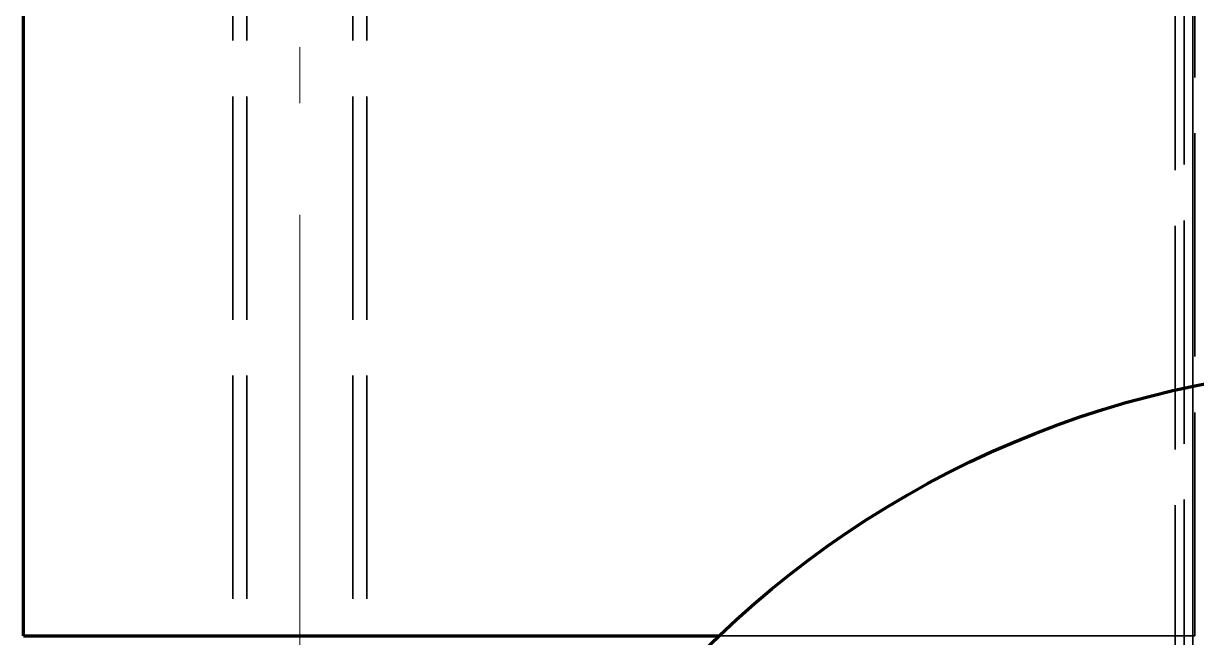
# Model space of a CAD drawing. Header units: millimetres. Extents: x 0 to 2382, y 0 to 420.
# Drawn here: x 282.96 to 303.98, y 243.63 to 254.63 of the extents above; entities that cross this region are included whole.
import ezdxf

# ---------------------------------------------------------------- set-up
doc = ezdxf.new("R2010")
doc.units = ezdxf.units.MM
doc.linetypes.add('IRAM-E-TRAZOS', pattern=[5, 4, -1])
doc.linetypes.add('IRAM-F-TRAZO-PUNTO', pattern=[20, 15, -2, 1, -2])
for name, color, linetype, lineweight in [('01-VISIBLE', 7, 'CONTINUOUS', 70), ('02-OCULTA', 4, 'IRAM-E-TRAZOS', 35), ('03-EJE', 1, 'IRAM-F-TRAZO-PUNTO', 18)]:
    doc.layers.add(name, color=color, linetype=linetype, lineweight=lineweight)

msp = doc.modelspace()

# ---------------------------------------------------------------- linework, layer by layer
at = {"layer": '01-VISIBLE'}
msp.add_line((282.959, 243.66), (282.959, 264.34), dxfattribs=at)
msp.add_lwpolyline([(282.959, 243.66), (283.009, 243.66), (283.059, 243.66), (283.109, 243.66), (283.159, 243.66), (283.209, 243.66), (283.259, 243.66), (283.309, 243.66), (283.359, 243.66), (283.409, 243.66), (283.459, 243.66), (283.509, 243.66), (283.559, 243.66), (283.609, 243.66), (283.659, 243.66), (283.709, 243.66), (283.76, 243.66), (283.81, 243.66), (283.86, 243.66), (283.91, 243.66), (283.96, 243.66), (284.01, 243.66), (284.06, 243.66), (284.11, 243.66), (284.16, 243.66), (284.21, 243.66), (284.26, 243.66), (284.31, 243.66), (284.36, 243.66), (284.41, 243.66), (284.46, 243.66), (284.51, 243.66), (284.56, 243.66), (284.61, 243.66), (284.66, 243.66), (284.71, 243.66), (284.76, 243.66), (284.81, 243.66), (284.86, 243.66), (284.91, 243.66), (284.96, 243.66), (285.01, 243.66), (285.06, 243.66), (285.11, 243.66), (285.16, 243.66), (285.211, 243.66), (285.261, 243.66), (285.311, 243.66), (285.361, 243.66), (285.411, 243.66), (285.461, 243.66), (285.511, 243.66), (285.561, 243.66), (285.611, 243.66), (285.661, 243.66), (285.711, 243.66), (285.761, 243.66), (285.811, 243.66), (285.861, 243.66), (285.911, 243.66), (285.961, 243.66), (286.011, 243.66), (286.061, 243.66), (286.111, 243.66), (286.161, 243.66), (286.211, 243.66), (286.261, 243.66), (286.311, 243.66), (286.361, 243.66), (286.411, 243.66), (286.461, 243.66), (286.511, 243.66), (286.561, 243.66), (286.611, 243.66), (286.662, 243.66), (286.712, 243.66), (286.762, 243.66), (286.812, 243.66), (286.862, 243.66), (286.912, 243.66), (286.962, 243.66), (287.012, 243.66), (287.062, 243.66), (287.112, 243.66), (287.162, 243.66), (287.212, 243.66), (287.262, 243.66), (287.312, 243.66), (287.362, 243.66), (287.412, 243.66), (287.462, 243.66), (287.512, 243.66), (287.562, 243.66), (287.612, 243.66), (287.662, 243.66), (287.712, 243.66), (287.762, 243.66), (287.812, 243.66), (287.862, 243.66), (287.912, 243.66), (287.962, 243.66), (288.012, 243.66), (288.063, 243.66), (288.113, 243.66), (288.163, 243.66), (288.213, 243.66), (288.263, 243.66), (288.313, 243.66), (288.363, 243.66), (288.413, 243.66), (288.463, 243.66), (288.513, 243.66), (288.563, 243.66), (288.613, 243.66), (288.663, 243.66), (288.713, 243.66), (288.763, 243.66), (288.813, 243.66), (288.863, 243.66), (288.913, 243.66), (288.963, 243.66), (289.013, 243.66), (289.063, 243.66), (289.113, 243.66), (289.163, 243.66), (289.213, 243.66), (289.263, 243.66), (289.313, 243.66), (289.363, 243.66), (289.413, 243.66), (289.463, 243.66), (289.514, 243.66), (289.564, 243.66), (289.614, 243.66), (289.664, 243.66), (289.714, 243.66), (289.764, 243.66), (289.814, 243.66), (289.864, 243.66), (289.914, 243.66), (289.964, 243.66), (290.014, 243.66), (290.064, 243.66), (290.114, 243.66), (290.164, 243.66), (290.214, 243.66), (290.264, 243.66), (290.314, 243.66), (290.364, 243.66), (290.414, 243.66), (290.464, 243.66), (290.514, 243.66), (290.564, 243.66), (290.614, 243.66), (290.664, 243.66), (290.714, 243.66), (290.764, 243.66), (290.814, 243.66), (290.864, 243.66), (290.914, 243.66), (290.965, 243.66), (291.015, 243.66), (291.065, 243.66), (291.115, 243.66), (291.165, 243.66), (291.215, 243.66), (291.265, 243.66), (291.315, 243.66), (291.365, 243.66), (291.415, 243.66), (291.465, 243.66), (291.515, 243.66), (291.565, 243.66), (291.615, 243.66), (291.665, 243.66), (291.715, 243.66), (291.765, 243.66), (291.815, 243.66), (291.865, 243.66), (291.915, 243.66), (291.965, 243.66), (292.015, 243.66), (292.065, 243.66), (292.115, 243.66), (292.165, 243.66), (292.215, 243.66), (292.265, 243.66), (292.315, 243.66), (292.365, 243.66), (292.416, 243.66), (292.466, 243.66), (292.516, 243.66), (292.566, 243.66), (292.616, 243.66), (292.666, 243.66), (292.716, 243.66), (292.766, 243.66), (292.816, 243.66), (292.866, 243.66), (292.916, 243.66), (292.966, 243.66), (293.016, 243.66), (293.066, 243.66), (293.116, 243.66), (293.166, 243.66), (293.216, 243.66), (293.266, 243.66), (293.316, 243.66), (293.366, 243.66), (293.416, 243.66), (293.466, 243.66), (293.516, 243.66), (293.566, 243.66), (293.616, 243.66), (293.666, 243.66), (293.716, 243.66), (293.766, 243.66), (293.816, 243.66), (293.867, 243.66), (293.917, 243.66), (293.967, 243.66), (294.017, 243.66), (294.067, 243.66), (294.117, 243.66), (294.167, 243.66), (294.217, 243.66), (294.267, 243.66), (294.317, 243.66), (294.367, 243.66), (294.417, 243.66), (294.467, 243.66), (294.517, 243.66), (294.567, 243.66), (294.617, 243.66), (294.667, 243.66), (294.717, 243.66), (294.767, 243.66), (294.817, 243.66), (294.867, 243.66), (294.917, 243.66), (294.967, 243.66), (295.017, 243.66), (295.067, 243.66), (295.117, 243.66), (295.167, 243.66), (295.217, 243.66), (295.268, 243.66), (295.318, 243.66), (295.368, 243.66), (295.418, 243.66)], dxfattribs=at)
msp.add_circle((307.5, 231), 17.5, dxfattribs=at)
at = {"layer": '02-OCULTA'}
for p, q in [((286.712, 219.32), (286.712, 303.267)), ((286.962, 219.32), (286.962, 303.267)), ((288.862, 219.32), (288.862, 303.267)), ((289.112, 219.32), (289.112, 303.267)), ((303.592, 227), (303.592, 291)), ((303.752, 227.1), (303.752, 290.9)), ((303.752, 227.1), (303.752, 290.9)), ((303.912, 227), (303.912, 290.9)), ((282.959, 243.66), (282.959, 264.34)), ((282.968, 243.66), (282.968, 264.34)), ((282.968, 243.66), (282.968, 264.34)), ((303.912, 243.66), (303.912, 264.34)), ((303.942, 243.66), (303.942, 264.34)), ((282.968, 243.66), (282.959, 243.66)), ((282.968, 243.66), (282.959, 243.66))]:
    msp.add_line(p, q, dxfattribs=at)
for points in [[(303.942, 243.66), (303.89, 243.66), (303.838, 243.66), (303.785, 243.66), (303.733, 243.66), (303.68, 243.66), (303.628, 243.66), (303.575, 243.66), (303.523, 243.66), (303.47, 243.66), (303.418, 243.66), (303.365, 243.66), (303.313, 243.66), (303.261, 243.66), (303.208, 243.66), (303.156, 243.66), (303.103, 243.66), (303.051, 243.66), (302.998, 243.66), (302.946, 243.66), (302.893, 243.66), (302.841, 243.66), (302.788, 243.66), (302.736, 243.66), (302.683, 243.66), (302.631, 243.66), (302.579, 243.66), (302.526, 243.66), (302.474, 243.66), (302.421, 243.66), (302.369, 243.66), (302.316, 243.66), (302.264, 243.66), (302.211, 243.66), (302.159, 243.66), (302.106, 243.66), (302.054, 243.66), (302.002, 243.66), (301.949, 243.66), (301.897, 243.66), (301.844, 243.66), (301.792, 243.66), (301.739, 243.66), (301.687, 243.66), (301.634, 243.66), (301.582, 243.66), (301.529, 243.66), (301.477, 243.66), (301.424, 243.66), (301.372, 243.66), (301.32, 243.66), (301.267, 243.66), (301.215, 243.66), (301.162, 243.66), (301.11, 243.66), (301.057, 243.66), (301.005, 243.66), (300.952, 243.66), (300.9, 243.66), (300.847, 243.66), (300.795, 243.66), (300.743, 243.66), (300.69, 243.66), (300.638, 243.66), (300.585, 243.66), (300.533, 243.66), (300.48, 243.66), (300.428, 243.66), (300.375, 243.66), (300.323, 243.66), (300.27, 243.66), (300.218, 243.66), (300.165, 243.66), (300.113, 243.66), (300.061, 243.66), (300.008, 243.66), (299.956, 243.66), (299.903, 243.66), (299.851, 243.66), (299.798, 243.66), (299.746, 243.66), (299.693, 243.66), (299.641, 243.66), (299.588, 243.66), (299.536, 243.66), (299.483, 243.66), (299.431, 243.66), (299.379, 243.66), (299.326, 243.66), (299.274, 243.66), (299.221, 243.66), (299.169, 243.66), (299.116, 243.66), (299.064, 243.66), (299.011, 243.66), (298.959, 243.66), (298.906, 243.66), (298.854, 243.66), (298.802, 243.66), (298.749, 243.66), (298.697, 243.66), (298.644, 243.66), (298.592, 243.66), (298.539, 243.66), (298.487, 243.66), (298.434, 243.66), (298.382, 243.66), (298.329, 243.66), (298.277, 243.66), (298.224, 243.66), (298.172, 243.66), (298.12, 243.66), (298.067, 243.66), (298.015, 243.66), (297.962, 243.66), (297.91, 243.66), (297.857, 243.66), (297.805, 243.66), (297.752, 243.66), (297.7, 243.66), (297.647, 243.66), (297.595, 243.66), (297.543, 243.66), (297.49, 243.66), (297.438, 243.66), (297.385, 243.66), (297.333, 243.66), (297.28, 243.66), (297.228, 243.66), (297.175, 243.66), (297.123, 243.66), (297.07, 243.66), (297.018, 243.66), (296.965, 243.66), (296.913, 243.66), (296.861, 243.66), (296.808, 243.66), (296.756, 243.66), (296.703, 243.66), (296.651, 243.66), (296.598, 243.66), (296.546, 243.66), (296.493, 243.66), (296.441, 243.66), (296.388, 243.66), (296.336, 243.66), (296.284, 243.66), (296.231, 243.66), (296.179, 243.66), (296.126, 243.66), (296.074, 243.66), (296.021, 243.66), (295.969, 243.66), (295.916, 243.66), (295.864, 243.66), (295.811, 243.66), (295.759, 243.66), (295.706, 243.66), (295.654, 243.66), (295.602, 243.66), (295.549, 243.66), (295.497, 243.66), (295.444, 243.66), (295.392, 243.66), (295.339, 243.66), (295.287, 243.66), (295.234, 243.66), (295.182, 243.66), (295.129, 243.66), (295.077, 243.66), (295.024, 243.66), (294.972, 243.66), (294.92, 243.66), (294.867, 243.66), (294.815, 243.66), (294.762, 243.66), (294.71, 243.66), (294.657, 243.66), (294.605, 243.66), (294.552, 243.66), (294.5, 243.66), (294.447, 243.66), (294.395, 243.66), (294.343, 243.66), (294.29, 243.66), (294.238, 243.66), (294.185, 243.66), (294.133, 243.66), (294.08, 243.66), (294.028, 243.66), (293.975, 243.66), (293.923, 243.66), (293.87, 243.66), (293.818, 243.66), (293.765, 243.66), (293.713, 243.66), (293.661, 243.66), (293.608, 243.66), (293.556, 243.66), (293.503, 243.66), (293.451, 243.66), (293.398, 243.66), (293.346, 243.66), (293.293, 243.66), (293.241, 243.66), (293.188, 243.66), (293.136, 243.66), (293.084, 243.66), (293.031, 243.66), (292.979, 243.66), (292.926, 243.66), (292.874, 243.66), (292.821, 243.66), (292.769, 243.66), (292.716, 243.66), (292.664, 243.66), (292.611, 243.66), (292.559, 243.66), (292.506, 243.66), (292.454, 243.66), (292.402, 243.66), (292.349, 243.66), (292.297, 243.66), (292.244, 243.66), (292.192, 243.66), (292.139, 243.66), (292.087, 243.66), (292.034, 243.66), (291.982, 243.66), (291.929, 243.66), (291.877, 243.66), (291.825, 243.66), (291.772, 243.66), (291.72, 243.66), (291.667, 243.66), (291.615, 243.66), (291.562, 243.66), (291.51, 243.66), (291.457, 243.66), (291.405, 243.66), (291.352, 243.66), (291.3, 243.66), (291.247, 243.66), (291.195, 243.66), (291.143, 243.66), (291.09, 243.66), (291.038, 243.66), (290.985, 243.66), (290.933, 243.66), (290.88, 243.66), (290.828, 243.66), (290.775, 243.66), (290.723, 243.66), (290.67, 243.66), (290.618, 243.66), (290.565, 243.66), (290.513, 243.66), (290.461, 243.66), (290.408, 243.66), (290.356, 243.66), (290.303, 243.66), (290.251, 243.66), (290.198, 243.66), (290.146, 243.66), (290.093, 243.66), (290.041, 243.66), (289.988, 243.66), (289.936, 243.66), (289.884, 243.66), (289.831, 243.66), (289.779, 243.66), (289.726, 243.66), (289.674, 243.66), (289.621, 243.66), (289.569, 243.66), (289.516, 243.66), (289.464, 243.66), (289.411, 243.66), (289.359, 243.66), (289.306, 243.66), (289.254, 243.66), (289.202, 243.66), (289.149, 243.66), (289.097, 243.66), (289.044, 243.66), (288.992, 243.66), (288.939, 243.66), (288.887, 243.66), (288.834, 243.66), (288.782, 243.66), (288.729, 243.66), (288.677, 243.66), (288.625, 243.66), (288.572, 243.66), (288.52, 243.66), (288.467, 243.66), (288.415, 243.66), (288.362, 243.66), (288.31, 243.66), (288.257, 243.66), (288.205, 243.66), (288.152, 243.66), (288.1, 243.66), (288.047, 243.66), (287.995, 243.66), (287.943, 243.66), (287.89, 243.66), (287.838, 243.66), (287.785, 243.66), (287.733, 243.66), (287.68, 243.66), (287.628, 243.66), (287.575, 243.66), (287.523, 243.66), (287.47, 243.66), (287.418, 243.66), (287.366, 243.66), (287.313, 243.66), (287.261, 243.66), (287.208, 243.66), (287.156, 243.66), (287.103, 243.66), (287.051, 243.66), (286.998, 243.66), (286.946, 243.66), (286.893, 243.66), (286.841, 243.66), (286.788, 243.66), (286.736, 243.66), (286.684, 243.66), (286.631, 243.66), (286.579, 243.66), (286.526, 243.66), (286.474, 243.66), (286.421, 243.66), (286.369, 243.66), (286.316, 243.66), (286.264, 243.66), (286.211, 243.66), (286.159, 243.66), (286.106, 243.66), (286.054, 243.66), (286.002, 243.66), (285.949, 243.66), (285.897, 243.66), (285.844, 243.66), (285.792, 243.66), (285.739, 243.66), (285.687, 243.66), (285.634, 243.66), (285.582, 243.66), (285.529, 243.66), (285.477, 243.66), (285.425, 243.66), (285.372, 243.66), (285.32, 243.66), (285.267, 243.66), (285.215, 243.66), (285.162, 243.66), (285.11, 243.66), (285.057, 243.66), (285.005, 243.66), (284.952, 243.66), (284.9, 243.66), (284.847, 243.66), (284.795, 243.66), (284.743, 243.66), (284.69, 243.66), (284.638, 243.66), (284.585, 243.66), (284.533, 243.66), (284.48, 243.66), (284.428, 243.66), (284.375, 243.66), (284.323, 243.66), (284.27, 243.66), (284.218, 243.66), (284.166, 243.66), (284.113, 243.66), (284.061, 243.66), (284.008, 243.66), (283.956, 243.66), (283.903, 243.66), (283.851, 243.66), (283.798, 243.66), (283.746, 243.66), (283.693, 243.66), (283.641, 243.66), (283.588, 243.66), (283.536, 243.66), (283.484, 243.66), (283.431, 243.66), (283.379, 243.66), (283.326, 243.66), (283.274, 243.66), (283.221, 243.66), (283.169, 243.66), (283.116, 243.66), (283.064, 243.66), (283.011, 243.66), (282.959, 243.66)], [(282.968, 243.66), (283.021, 243.66), (283.073, 243.66), (283.125, 243.66), (283.178, 243.66), (283.23, 243.66), (283.282, 243.66), (283.335, 243.66), (283.387, 243.66), (283.439, 243.66), (283.492, 243.66), (283.544, 243.66), (283.597, 243.66), (283.649, 243.66), (283.701, 243.66), (283.754, 243.66), (283.806, 243.66), (283.858, 243.66), (283.911, 243.66), (283.963, 243.66), (284.015, 243.66), (284.068, 243.66), (284.12, 243.66), (284.173, 243.66), (284.225, 243.66), (284.277, 243.66), (284.33, 243.66), (284.382, 243.66), (284.434, 243.66), (284.487, 243.66), (284.539, 243.66), (284.591, 243.66), (284.644, 243.66), (284.696, 243.66), (284.748, 243.66), (284.801, 243.66), (284.853, 243.66), (284.906, 243.66), (284.958, 243.66), (285.01, 243.66), (285.063, 243.66), (285.115, 243.66), (285.167, 243.66), (285.22, 243.66), (285.272, 243.66), (285.324, 243.66), (285.377, 243.66), (285.429, 243.66), (285.482, 243.66), (285.534, 243.66), (285.586, 243.66), (285.639, 243.66), (285.691, 243.66), (285.743, 243.66), (285.796, 243.66), (285.848, 243.66), (285.9, 243.66), (285.953, 243.66), (286.005, 243.66), (286.058, 243.66), (286.11, 243.66), (286.162, 243.66), (286.215, 243.66), (286.267, 243.66), (286.319, 243.66), (286.372, 243.66), (286.424, 243.66), (286.476, 243.66), (286.529, 243.66), (286.581, 243.66), (286.633, 243.66), (286.686, 243.66), (286.738, 243.66), (286.791, 243.66), (286.843, 243.66), (286.895, 243.66), (286.948, 243.66), (287, 243.66), (287.052, 243.66), (287.105, 243.66), (287.157, 243.66), (287.209, 243.66), (287.262, 243.66), (287.314, 243.66), (287.367, 243.66), (287.419, 243.66), (287.471, 243.66), (287.524, 243.66), (287.576, 243.66), (287.628, 243.66), (287.681, 243.66), (287.733, 243.66), (287.785, 243.66), (287.838, 243.66), (287.89, 243.66), (287.942, 243.66), (287.995, 243.66), (288.047, 243.66), (288.1, 243.66), (288.152, 243.66), (288.204, 243.66), (288.257, 243.66), (288.309, 243.66), (288.361, 243.66), (288.414, 243.66), (288.466, 243.66), (288.518, 243.66), (288.571, 243.66), (288.623, 243.66), (288.676, 243.66), (288.728, 243.66), (288.78, 243.66), (288.833, 243.66), (288.885, 243.66), (288.937, 243.66), (288.99, 243.66), (289.042, 243.66), (289.094, 243.66), (289.147, 243.66), (289.199, 243.66), (289.252, 243.66), (289.304, 243.66), (289.356, 243.66), (289.409, 243.66), (289.461, 243.66), (289.513, 243.66), (289.566, 243.66), (289.618, 243.66), (289.67, 243.66), (289.723, 243.66), (289.775, 243.66), (289.827, 243.66), (289.88, 243.66), (289.932, 243.66), (289.985, 243.66), (290.037, 243.66), (290.089, 243.66), (290.142, 243.66), (290.194, 243.66), (290.246, 243.66), (290.299, 243.66), (290.351, 243.66), (290.403, 243.66), (290.456, 243.66), (290.508, 243.66), (290.561, 243.66), (290.613, 243.66), (290.665, 243.66), (290.718, 243.66), (290.77, 243.66), (290.822, 243.66), (290.875, 243.66), (290.927, 243.66), (290.979, 243.66), (291.032, 243.66), (291.084, 243.66), (291.136, 243.66), (291.189, 243.66), (291.241, 243.66), (291.294, 243.66), (291.346, 243.66), (291.398, 243.66), (291.451, 243.66), (291.503, 243.66), (291.555, 243.66), (291.608, 243.66), (291.66, 243.66), (291.712, 243.66), (291.765, 243.66), (291.817, 243.66), (291.87, 243.66), (291.922, 243.66), (291.974, 243.66), (292.027, 243.66), (292.079, 243.66), (292.131, 243.66), (292.184, 243.66), (292.236, 243.66), (292.288, 243.66), (292.341, 243.66), (292.393, 243.66), (292.446, 243.66), (292.498, 243.66), (292.55, 243.66), (292.603, 243.66), (292.655, 243.66), (292.707, 243.66), (292.76, 243.66), (292.812, 243.66), (292.864, 243.66), (292.917, 243.66), (292.969, 243.66), (293.021, 243.66), (293.074, 243.66), (293.126, 243.66), (293.179, 243.66), (293.231, 243.66), (293.283, 243.66), (293.336, 243.66), (293.388, 243.66), (293.44, 243.66), (293.493, 243.66), (293.545, 243.66), (293.597, 243.66), (293.65, 243.66), (293.702, 243.66), (293.755, 243.66), (293.807, 243.66), (293.859, 243.66), (293.912, 243.66), (293.964, 243.66), (294.016, 243.66), (294.069, 243.66), (294.121, 243.66), (294.173, 243.66), (294.226, 243.66), (294.278, 243.66), (294.33, 243.66), (294.383, 243.66), (294.435, 243.66), (294.488, 243.66), (294.54, 243.66), (294.592, 243.66), (294.645, 243.66), (294.697, 243.66), (294.749, 243.66), (294.802, 243.66), (294.854, 243.66), (294.906, 243.66), (294.959, 243.66), (295.011, 243.66), (295.064, 243.66), (295.116, 243.66), (295.168, 243.66), (295.221, 243.66), (295.273, 243.66), (295.325, 243.66), (295.378, 243.66), (295.43, 243.66), (295.482, 243.66), (295.535, 243.66), (295.587, 243.66), (295.64, 243.66), (295.692, 243.66), (295.744, 243.66), (295.797, 243.66), (295.849, 243.66), (295.901, 243.66), (295.954, 243.66), (296.006, 243.66), (296.058, 243.66), (296.111, 243.66), (296.163, 243.66), (296.215, 243.66), (296.268, 243.66), (296.32, 243.66), (296.373, 243.66), (296.425, 243.66), (296.477, 243.66), (296.53, 243.66), (296.582, 243.66), (296.634, 243.66), (296.687, 243.66), (296.739, 243.66), (296.791, 243.66), (296.844, 243.66), (296.896, 243.66), (296.949, 243.66), (297.001, 243.66), (297.053, 243.66), (297.106, 243.66), (297.158, 243.66), (297.21, 243.66), (297.263, 243.66), (297.315, 243.66), (297.367, 243.66), (297.42, 243.66), (297.472, 243.66), (297.524, 243.66), (297.577, 243.66), (297.629, 243.66), (297.682, 243.66), (297.734, 243.66), (297.786, 243.66), (297.839, 243.66), (297.891, 243.66), (297.943, 243.66), (297.996, 243.66), (298.048, 243.66), (298.1, 243.66), (298.153, 243.66), (298.205, 243.66), (298.258, 243.66), (298.31, 243.66), (298.362, 243.66), (298.415, 243.66), (298.467, 243.66), (298.519, 243.66), (298.572, 243.66), (298.624, 243.66), (298.676, 243.66), (298.729, 243.66), (298.781, 243.66), (298.834, 243.66), (298.886, 243.66), (298.938, 243.66), (298.991, 243.66), (299.043, 243.66), (299.095, 243.66), (299.148, 243.66), (299.2, 243.66), (299.252, 243.66), (299.305, 243.66), (299.357, 243.66), (299.409, 243.66), (299.462, 243.66), (299.514, 243.66), (299.567, 243.66), (299.619, 243.66), (299.671, 243.66), (299.724, 243.66), (299.776, 243.66), (299.828, 243.66), (299.881, 243.66), (299.933, 243.66), (299.985, 243.66), (300.038, 243.66), (300.09, 243.66), (300.143, 243.66), (300.195, 243.66), (300.247, 243.66), (300.3, 243.66), (300.352, 243.66), (300.404, 243.66), (300.457, 243.66), (300.509, 243.66), (300.561, 243.66), (300.614, 243.66), (300.666, 243.66), (300.718, 243.66), (300.771, 243.66), (300.823, 243.66), (300.876, 243.66), (300.928, 243.66), (300.98, 243.66), (301.033, 243.66), (301.085, 243.66), (301.137, 243.66), (301.19, 243.66), (301.242, 243.66), (301.294, 243.66), (301.347, 243.66), (301.399, 243.66), (301.452, 243.66), (301.504, 243.66), (301.556, 243.66), (301.609, 243.66), (301.661, 243.66), (301.713, 243.66), (301.766, 243.66), (301.818, 243.66), (301.87, 243.66), (301.923, 243.66), (301.975, 243.66), (302.028, 243.66), (302.08, 243.66), (302.132, 243.66), (302.185, 243.66), (302.237, 243.66), (302.289, 243.66), (302.342, 243.66), (302.394, 243.66), (302.446, 243.66), (302.499, 243.66), (302.551, 243.66), (302.603, 243.66), (302.656, 243.66), (302.708, 243.66), (302.761, 243.66), (302.813, 243.66), (302.865, 243.66), (302.918, 243.66), (302.97, 243.66), (303.022, 243.66), (303.075, 243.66), (303.127, 243.66), (303.179, 243.66), (303.232, 243.66), (303.284, 243.66), (303.337, 243.66), (303.389, 243.66), (303.441, 243.66), (303.494, 243.66), (303.546, 243.66), (303.598, 243.66), (303.651, 243.66), (303.703, 243.66), (303.755, 243.66), (303.808, 243.66), (303.86, 243.66), (303.912, 243.66)], [(303.912, 243.66), (303.86, 243.66), (303.808, 243.66), (303.755, 243.66), (303.703, 243.66), (303.651, 243.66), (303.598, 243.66), (303.546, 243.66), (303.494, 243.66), (303.441, 243.66), (303.389, 243.66), (303.337, 243.66), (303.284, 243.66), (303.232, 243.66), (303.179, 243.66), (303.127, 243.66), (303.075, 243.66), (303.022, 243.66), (302.97, 243.66), (302.918, 243.66), (302.865, 243.66), (302.813, 243.66), (302.761, 243.66), (302.708, 243.66), (302.656, 243.66), (302.603, 243.66), (302.551, 243.66), (302.499, 243.66), (302.446, 243.66), (302.394, 243.66), (302.342, 243.66), (302.289, 243.66), (302.237, 243.66), (302.185, 243.66), (302.132, 243.66), (302.08, 243.66), (302.028, 243.66), (301.975, 243.66), (301.923, 243.66), (301.87, 243.66), (301.818, 243.66), (301.766, 243.66), (301.713, 243.66), (301.661, 243.66), (301.609, 243.66), (301.556, 243.66), (301.504, 243.66), (301.452, 243.66), (301.399, 243.66), (301.347, 243.66), (301.294, 243.66), (301.242, 243.66), (301.19, 243.66), (301.137, 243.66), (301.085, 243.66), (301.033, 243.66), (300.98, 243.66), (300.928, 243.66), (300.876, 243.66), (300.823, 243.66), (300.771, 243.66), (300.718, 243.66), (300.666, 243.66), (300.614, 243.66), (300.561, 243.66), (300.509, 243.66), (300.457, 243.66), (300.404, 243.66), (300.352, 243.66), (300.3, 243.66), (300.247, 243.66), (300.195, 243.66), (300.143, 243.66), (300.09, 243.66), (300.038, 243.66), (299.985, 243.66), (299.933, 243.66), (299.881, 243.66), (299.828, 243.66), (299.776, 243.66), (299.724, 243.66), (299.671, 243.66), (299.619, 243.66), (299.567, 243.66), (299.514, 243.66), (299.462, 243.66), (299.409, 243.66), (299.357, 243.66), (299.305, 243.66), (299.252, 243.66), (299.2, 243.66), (299.148, 243.66), (299.095, 243.66), (299.043, 243.66), (298.991, 243.66), (298.938, 243.66), (298.886, 243.66), (298.834, 243.66), (298.781, 243.66), (298.729, 243.66), (298.676, 243.66), (298.624, 243.66), (298.572, 243.66), (298.519, 243.66), (298.467, 243.66), (298.415, 243.66), (298.362, 243.66), (298.31, 243.66), (298.258, 243.66), (298.205, 243.66), (298.153, 243.66), (298.1, 243.66), (298.048, 243.66), (297.996, 243.66), (297.943, 243.66), (297.891, 243.66), (297.839, 243.66), (297.786, 243.66), (297.734, 243.66), (297.682, 243.66), (297.629, 243.66), (297.577, 243.66), (297.524, 243.66), (297.472, 243.66), (297.42, 243.66), (297.367, 243.66), (297.315, 243.66), (297.263, 243.66), (297.21, 243.66), (297.158, 243.66), (297.106, 243.66), (297.053, 243.66), (297.001, 243.66), (296.949, 243.66), (296.896, 243.66), (296.844, 243.66), (296.791, 243.66), (296.739, 243.66), (296.687, 243.66), (296.634, 243.66), (296.582, 243.66), (296.53, 243.66), (296.477, 243.66), (296.425, 243.66), (296.373, 243.66), (296.32, 243.66), (296.268, 243.66), (296.215, 243.66), (296.163, 243.66), (296.111, 243.66), (296.058, 243.66), (296.006, 243.66), (295.954, 243.66), (295.901, 243.66), (295.849, 243.66), (295.797, 243.66), (295.744, 243.66), (295.692, 243.66), (295.64, 243.66), (295.587, 243.66), (295.535, 243.66), (295.482, 243.66), (295.43, 243.66), (295.378, 243.66), (295.325, 243.66), (295.273, 243.66), (295.221, 243.66), (295.168, 243.66), (295.116, 243.66), (295.064, 243.66), (295.011, 243.66), (294.959, 243.66), (294.906, 243.66), (294.854, 243.66), (294.802, 243.66), (294.749, 243.66), (294.697, 243.66), (294.645, 243.66), (294.592, 243.66), (294.54, 243.66), (294.488, 243.66), (294.435, 243.66), (294.383, 243.66), (294.33, 243.66), (294.278, 243.66), (294.226, 243.66), (294.173, 243.66), (294.121, 243.66), (294.069, 243.66), (294.016, 243.66), (293.964, 243.66), (293.912, 243.66), (293.859, 243.66), (293.807, 243.66), (293.755, 243.66), (293.702, 243.66), (293.65, 243.66), (293.597, 243.66), (293.545, 243.66), (293.493, 243.66), (293.44, 243.66), (293.388, 243.66), (293.336, 243.66), (293.283, 243.66), (293.231, 243.66), (293.179, 243.66), (293.126, 243.66), (293.074, 243.66), (293.021, 243.66), (292.969, 243.66), (292.917, 243.66), (292.864, 243.66), (292.812, 243.66), (292.76, 243.66), (292.707, 243.66), (292.655, 243.66), (292.603, 243.66), (292.55, 243.66), (292.498, 243.66), (292.446, 243.66), (292.393, 243.66), (292.341, 243.66), (292.288, 243.66), (292.236, 243.66), (292.184, 243.66), (292.131, 243.66), (292.079, 243.66), (292.027, 243.66), (291.974, 243.66), (291.922, 243.66), (291.87, 243.66), (291.817, 243.66), (291.765, 243.66), (291.712, 243.66), (291.66, 243.66), (291.608, 243.66), (291.555, 243.66), (291.503, 243.66), (291.451, 243.66), (291.398, 243.66), (291.346, 243.66), (291.294, 243.66), (291.241, 243.66), (291.189, 243.66), (291.136, 243.66), (291.084, 243.66), (291.032, 243.66), (290.979, 243.66), (290.927, 243.66), (290.875, 243.66), (290.822, 243.66), (290.77, 243.66), (290.718, 243.66), (290.665, 243.66), (290.613, 243.66), (290.561, 243.66), (290.508, 243.66), (290.456, 243.66), (290.403, 243.66), (290.351, 243.66), (290.299, 243.66), (290.246, 243.66), (290.194, 243.66), (290.142, 243.66), (290.089, 243.66), (290.037, 243.66), (289.985, 243.66), (289.932, 243.66), (289.88, 243.66), (289.827, 243.66), (289.775, 243.66), (289.723, 243.66), (289.67, 243.66), (289.618, 243.66), (289.566, 243.66), (289.513, 243.66), (289.461, 243.66), (289.409, 243.66), (289.356, 243.66), (289.304, 243.66), (289.252, 243.66), (289.199, 243.66), (289.147, 243.66), (289.094, 243.66), (289.042, 243.66), (288.99, 243.66), (288.937, 243.66), (288.885, 243.66), (288.833, 243.66), (288.78, 243.66), (288.728, 243.66), (288.676, 243.66), (288.623, 243.66), (288.571, 243.66), (288.518, 243.66), (288.466, 243.66), (288.414, 243.66), (288.361, 243.66), (288.309, 243.66), (288.257, 243.66), (288.204, 243.66), (288.152, 243.66), (288.1, 243.66), (288.047, 243.66), (287.995, 243.66), (287.942, 243.66), (287.89, 243.66), (287.838, 243.66), (287.785, 243.66), (287.733, 243.66), (287.681, 243.66), (287.628, 243.66), (287.576, 243.66), (287.524, 243.66), (287.471, 243.66), (287.419, 243.66), (287.367, 243.66), (287.314, 243.66), (287.262, 243.66), (287.209, 243.66), (287.157, 243.66), (287.105, 243.66), (287.052, 243.66), (287, 243.66), (286.948, 243.66), (286.895, 243.66), (286.843, 243.66), (286.791, 243.66), (286.738, 243.66), (286.686, 243.66), (286.633, 243.66), (286.581, 243.66), (286.529, 243.66), (286.476, 243.66), (286.424, 243.66), (286.372, 243.66), (286.319, 243.66), (286.267, 243.66), (286.215, 243.66), (286.162, 243.66), (286.11, 243.66), (286.058, 243.66), (286.005, 243.66), (285.953, 243.66), (285.9, 243.66), (285.848, 243.66), (285.796, 243.66), (285.743, 243.66), (285.691, 243.66), (285.639, 243.66), (285.586, 243.66), (285.534, 243.66), (285.482, 243.66), (285.429, 243.66), (285.377, 243.66), (285.324, 243.66), (285.272, 243.66), (285.22, 243.66), (285.167, 243.66), (285.115, 243.66), (285.063, 243.66), (285.01, 243.66), (284.958, 243.66), (284.906, 243.66), (284.853, 243.66), (284.801, 243.66), (284.748, 243.66), (284.696, 243.66), (284.644, 243.66), (284.591, 243.66), (284.539, 243.66), (284.487, 243.66), (284.434, 243.66), (284.382, 243.66), (284.33, 243.66), (284.277, 243.66), (284.225, 243.66), (284.173, 243.66), (284.12, 243.66), (284.068, 243.66), (284.015, 243.66), (283.963, 243.66), (283.911, 243.66), (283.858, 243.66), (283.806, 243.66), (283.754, 243.66), (283.701, 243.66), (283.649, 243.66), (283.597, 243.66), (283.544, 243.66), (283.492, 243.66), (283.439, 243.66), (283.387, 243.66), (283.335, 243.66), (283.282, 243.66), (283.23, 243.66), (283.178, 243.66), (283.125, 243.66), (283.073, 243.66), (283.021, 243.66), (282.968, 243.66)], [(295.418, 243.66), (295.468, 243.66), (295.518, 243.66), (295.568, 243.66), (295.618, 243.66), (295.668, 243.66), (295.718, 243.66), (295.769, 243.66), (295.819, 243.66), (295.869, 243.66), (295.919, 243.66), (295.969, 243.66), (296.019, 243.66), (296.07, 243.66), (296.12, 243.66), (296.17, 243.66), (296.22, 243.66), (296.27, 243.66), (296.32, 243.66), (296.37, 243.66), (296.421, 243.66), (296.471, 243.66), (296.521, 243.66), (296.571, 243.66), (296.621, 243.66), (296.671, 243.66), (296.721, 243.66), (296.772, 243.66), (296.822, 243.66), (296.872, 243.66), (296.922, 243.66), (296.972, 243.66), (297.022, 243.66), (297.072, 243.66), (297.123, 243.66), (297.173, 243.66), (297.223, 243.66), (297.273, 243.66), (297.323, 243.66), (297.373, 243.66), (297.423, 243.66), (297.474, 243.66), (297.524, 243.66), (297.574, 243.66), (297.624, 243.66), (297.674, 243.66), (297.724, 243.66), (297.774, 243.66), (297.825, 243.66), (297.875, 243.66), (297.925, 243.66), (297.975, 243.66), (298.025, 243.66), (298.075, 243.66), (298.126, 243.66), (298.176, 243.66), (298.226, 243.66), (298.276, 243.66), (298.326, 243.66), (298.376, 243.66), (298.426, 243.66), (298.477, 243.66), (298.527, 243.66), (298.577, 243.66), (298.627, 243.66), (298.677, 243.66), (298.727, 243.66), (298.777, 243.66), (298.828, 243.66), (298.878, 243.66), (298.928, 243.66), (298.978, 243.66), (299.028, 243.66), (299.078, 243.66), (299.128, 243.66), (299.179, 243.66), (299.229, 243.66), (299.279, 243.66), (299.329, 243.66), (299.379, 243.66), (299.429, 243.66), (299.479, 243.66), (299.53, 243.66), (299.58, 243.66), (299.63, 243.66), (299.68, 243.66), (299.73, 243.66), (299.78, 243.66), (299.83, 243.66), (299.881, 243.66), (299.931, 243.66), (299.981, 243.66), (300.031, 243.66), (300.081, 243.66), (300.131, 243.66), (300.182, 243.66), (300.232, 243.66), (300.282, 243.66), (300.332, 243.66), (300.382, 243.66), (300.432, 243.66), (300.482, 243.66), (300.533, 243.66), (300.583, 243.66), (300.633, 243.66), (300.683, 243.66), (300.733, 243.66), (300.783, 243.66), (300.833, 243.66), (300.884, 243.66), (300.934, 243.66), (300.984, 243.66), (301.034, 243.66), (301.084, 243.66), (301.134, 243.66), (301.184, 243.66), (301.235, 243.66), (301.285, 243.66), (301.335, 243.66), (301.385, 243.66), (301.435, 243.66), (301.485, 243.66), (301.535, 243.66), (301.586, 243.66), (301.636, 243.66), (301.686, 243.66), (301.736, 243.66), (301.786, 243.66), (301.836, 243.66), (301.886, 243.66), (301.937, 243.66), (301.987, 243.66), (302.037, 243.66), (302.087, 243.66), (302.137, 243.66), (302.187, 243.66), (302.238, 243.66), (302.288, 243.66), (302.338, 243.66), (302.388, 243.66), (302.438, 243.66), (302.488, 243.66), (302.538, 243.66), (302.589, 243.66), (302.639, 243.66), (302.689, 243.66), (302.739, 243.66), (302.789, 243.66), (302.839, 243.66), (302.889, 243.66), (302.94, 243.66), (302.99, 243.66), (303.04, 243.66), (303.09, 243.66), (303.14, 243.66), (303.19, 243.66), (303.24, 243.66), (303.291, 243.66), (303.341, 243.66), (303.391, 243.66), (303.441, 243.66), (303.491, 243.66), (303.541, 243.66), (303.591, 243.66), (303.642, 243.66), (303.692, 243.66), (303.742, 243.66), (303.792, 243.66), (303.842, 243.66), (303.892, 243.66), (303.942, 243.66)]]:
    msp.add_lwpolyline(points, dxfattribs=at)
msp.add_circle((307.5, 231), 17.5, dxfattribs=at)
msp.add_circle((307.5, 231), 17.5, dxfattribs=at)
msp.add_circle((307.5, 231), 17.5, dxfattribs=at)
at = {"layer": '03-EJE'}
msp.add_line((287.912, 216.2), (287.912, 315.146), dxfattribs=at)

doc.saveas('drawing.dxf')
